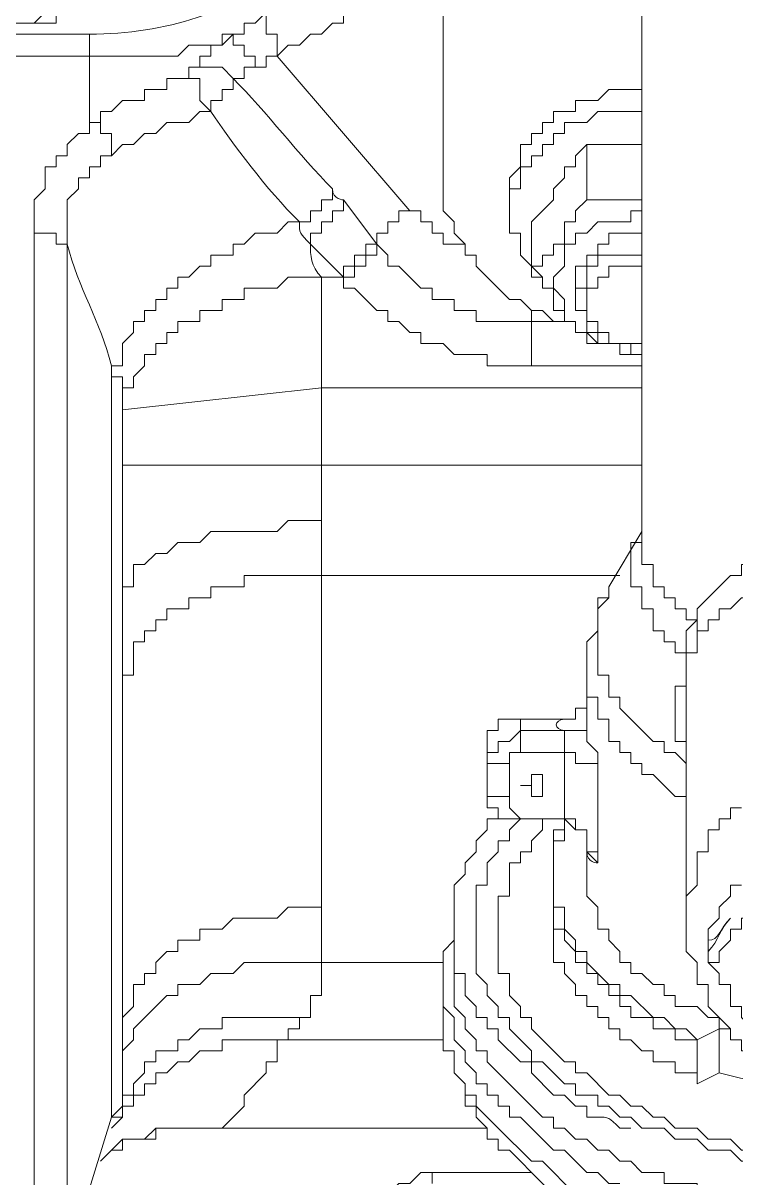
# Model space of a CAD drawing. Header units: millimetres. Extents: x 25083 to 52777, y 24772 to 45779.
# Drawn here: x 49139.48 to 49163.43, y 36195.6 to 36234.41 of the extents above; entities that cross this region are included whole.
import ezdxf

# ---------------------------------------------------------------- set-up
doc = ezdxf.new("R2010")
doc.units = ezdxf.units.MM
doc.layers.add('小车', color=7, linetype='Continuous')
doc.styles.add('标准', font='', dxfattribs={"width": 0.667})
doc.styles.get('标准').set_extended_font_data('FangSong_GB2312')
doc.dimstyles.new('标准', dxfattribs={"dimtxt": 35, "dimasz": 4, "dimexe": 2, "dimexo": 0, "dimtad": 1, "dimdec": 1, "dimzin": 9, "dimdsep": 46, "dimtxsty": '标准', "dimcen": 0, "dimdle": 6, "dimazin": 2, "dimtfac": 1, "dimtdec": 1, "dimtmove": 0, "dimatfit": 3, "dimfxl": 1, "dimtolj": 1, "dimtzin": 0, "dimarcsym": 0})

# ---------------------------------------------------------------- blocks, each defined once
blk = doc.blocks.new('zw$D2F4')
at = {"color": 7, "lineweight": 5}
for points in [[(263.665, 349.077), (263.665, 369.502)], [(270.349, 336.823), (270.349, 359.104)], [(263.665, 357.99), (263.294, 357.619), (263.294, 357.247), (262.922, 357.247), (262.922, 356.505), (262.551, 356.505), (262.551, 356.133), (261.437, 355.019), (261.065, 355.019), (261.065, 354.648), (260.694, 354.648), (260.694, 354.276), (260.323, 354.276), (260.323, 353.905), (259.951, 353.905), (259.58, 353.534), (259.209, 353.534), (258.837, 353.162), (258.466, 353.162), (258.095, 352.791)], [(251.781, 356.133), (251.781, 355.019), (251.41, 355.019), (251.41, 354.648), (251.039, 354.648), (251.039, 354.276), (250.667, 354.276), (250.667, 353.905), (249.182, 353.905), (248.811, 353.534), (247.696, 353.534)], [(251.039, 355.762), (251.039, 355.391), (250.667, 355.019), (250.667, 354.648), (249.925, 353.905), (248.439, 353.905), (248.068, 353.534), (247.696, 353.534)], [(256.609, 353.534), (256.98, 353.534), (256.98, 353.905), (257.352, 353.905), (257.723, 354.276)], [(257.723, 354.276), (257.723, 353.534), (258.095, 353.534), (258.095, 352.791)], [(251.781, 353.534), (243.983, 353.534)], [(251.781, 353.534), (251.781, 350.563)], [(256.609, 353.534), (256.238, 353.534), (256.238, 353.162), (255.124, 353.162), (254.752, 352.791), (251.781, 352.791)], [(255.495, 352.42), (255.495, 352.791), (255.866, 352.791), (255.866, 353.162), (256.238, 353.162), (256.609, 353.534)], [(256.609, 353.534), (256.609, 353.162), (256.98, 353.162), (256.98, 352.791), (257.352, 352.791), (257.352, 352.42)], [(251.781, 352.791), (245.097, 352.791)], [(257.352, 352.42), (257.723, 352.42), (257.723, 352.791), (258.095, 352.791)], [(258.095, 352.791), (262.551, 347.592)], [(255.124, 352.048), (255.124, 352.42), (255.495, 352.42)], [(255.495, 352.42), (256.238, 352.42), (256.609, 352.048)], [(257.352, 352.42), (256.98, 352.42), (256.98, 352.048), (256.609, 352.048)], [(251.781, 350.563), (252.153, 350.563), (252.153, 350.934), (252.524, 350.934), (252.895, 351.306), (253.638, 351.306), (253.638, 351.677), (254.381, 351.677), (254.381, 352.048), (255.124, 352.048)], [(255.866, 350.934), (255.495, 351.306), (255.495, 352.048), (255.124, 352.048)], [(256.609, 352.048), (256.609, 351.677), (256.238, 351.677), (256.238, 351.306), (255.866, 351.306), (255.866, 350.934)], [(270.349, 351.677), (269.235, 351.677), (268.864, 351.306), (268.121, 351.306), (268.121, 350.934), (267.378, 350.934), (267.378, 350.563), (267.007, 350.563), (267.007, 350.192), (266.636, 350.192), (266.636, 349.82), (266.264, 349.82), (266.264, 349.077), (265.893, 348.706), (265.893, 347.963)], [(255.866, 350.934), (255.495, 350.934), (255.124, 350.563), (254.381, 350.563), (254.01, 350.192), (253.638, 350.192), (253.267, 349.82), (252.895, 349.82), (252.524, 349.449)], [(270.349, 350.934), (268.864, 350.934), (268.493, 350.563), (267.75, 350.563), (267.75, 350.192), (267.378, 350.192), (267.378, 349.82), (267.007, 349.82), (267.007, 349.449), (266.636, 349.449), (266.636, 349.077), (266.264, 349.077), (266.264, 348.335), (265.893, 348.335), (265.893, 347.592)], [(249.925, 346.849), (249.925, 347.963), (250.296, 348.335), (250.296, 349.077), (250.667, 349.077), (250.667, 349.449), (251.039, 349.449), (251.039, 349.82), (251.41, 350.192), (251.781, 350.192), (251.781, 350.563)], [(251.781, 350.563), (252.153, 350.563), (252.153, 350.192), (252.524, 350.192), (252.524, 349.449)], [(268.493, 349.82), (268.121, 349.449), (268.121, 349.077), (267.75, 349.077), (267.75, 348.706), (267.378, 348.335), (267.378, 347.963), (266.636, 347.221)], [(268.493, 349.82), (268.493, 348.335)], [(270.349, 349.82), (268.493, 349.82)], [(252.524, 349.449), (252.153, 349.449), (252.153, 349.077), (251.781, 349.077), (251.781, 348.706), (251.41, 348.706), (251.41, 348.335), (251.039, 347.963), (251.039, 347.592), (251.039, 346.478)], [(268.121, 343.878), (267.378, 343.878), (267.007, 344.25), (266.636, 344.25), (266.264, 344.621), (265.893, 344.621), (264.779, 345.735), (264.779, 346.107), (264.408, 346.107), (264.408, 346.478), (264.036, 346.849), (264.036, 347.221), (263.665, 347.592), (263.665, 349.077)], [(259.951, 348.335), (259.951, 347.963), (259.58, 347.963), (259.58, 347.592), (259.209, 347.592), (259.209, 347.221), (258.837, 347.221)], [(268.493, 348.335), (268.493, 347.963), (268.121, 347.592), (268.121, 347.221), (267.75, 347.221), (267.75, 346.478), (267.378, 346.478), (267.378, 346.107), (267.007, 346.107), (267.007, 345.735), (266.636, 345.735)], [(270.349, 347.963), (268.493, 347.963), (268.493, 348.335)], [(259.209, 346.478), (259.209, 346.849), (259.58, 346.849), (259.58, 347.221), (259.951, 347.221), (259.951, 347.592), (260.323, 347.592), (260.323, 347.963)], [(260.323, 347.963), (261.437, 346.478)], [(265.893, 347.592), (265.893, 347.963)], [(262.551, 347.592), (262.179, 347.592), (262.179, 347.221), (261.808, 347.221), (261.808, 346.849), (261.437, 346.849), (261.437, 346.478)], [(262.551, 347.592), (262.922, 347.592), (262.922, 347.221), (263.294, 347.221), (263.294, 346.849), (263.665, 346.849), (263.665, 346.478), (264.408, 346.478)], [(265.893, 347.592), (265.893, 346.849), (266.264, 346.849), (266.264, 346.107), (266.636, 345.735), (266.636, 345.364), (267.007, 345.364)], [(270.349, 342.764), (269.978, 342.764), (269.978, 343.136), (268.864, 343.136), (268.493, 343.507), (268.121, 343.507), (268.121, 343.878), (267.75, 343.878), (267.75, 344.621), (267.378, 344.993), (267.378, 345.364), (267.75, 345.735), (267.75, 346.478), (268.121, 346.478), (268.121, 346.849), (268.493, 346.849), (268.864, 347.221), (269.978, 347.221), (269.978, 347.592), (270.349, 347.592)], [(252.524, 342.393), (252.895, 342.393), (252.895, 343.136), (253.267, 343.507), (253.267, 343.878), (253.638, 343.878), (253.638, 344.25), (254.01, 344.25), (254.01, 344.621), (254.381, 344.621), (254.381, 344.993), (254.752, 344.993), (254.752, 345.364), (255.124, 345.364), (255.495, 345.735), (255.866, 345.735), (255.866, 346.107), (256.609, 346.107), (256.609, 346.478), (256.98, 346.478), (257.352, 346.849), (258.095, 346.849), (258.466, 347.221), (258.837, 347.221)], [(266.636, 347.221), (266.636, 345.735)], [(249.925, 346.849), (249.925, 311.57)], [(249.925, 346.849), (250.667, 346.849), (250.667, 346.478), (251.039, 346.478)], [(251.039, 312.313), (251.039, 346.478)], [(260.323, 345.364), (259.209, 346.478)], [(261.437, 346.478), (261.437, 346.107), (261.065, 346.107), (261.065, 345.735), (260.694, 345.735), (260.694, 345.364), (260.323, 345.364)], [(261.437, 346.478), (261.065, 346.478), (261.065, 346.107), (260.694, 346.107), (260.694, 345.735), (260.323, 345.735), (260.323, 345.364)], [(261.437, 346.478), (261.808, 346.107), (261.808, 345.735), (262.179, 345.735), (262.922, 344.993), (263.294, 344.993), (263.294, 344.621), (264.036, 344.621), (264.036, 344.25), (264.779, 344.25), (264.779, 343.878), (265.15, 343.878), (265.522, 343.878), (266.636, 343.878)], [(270.349, 346.107), (268.864, 346.107), (268.864, 345.735), (268.493, 345.735), (268.493, 344.993), (268.121, 344.993), (268.121, 344.621)], [(266.636, 345.735), (267.007, 345.364), (267.007, 344.993), (267.378, 344.993), (267.378, 344.25), (267.75, 344.25), (267.75, 343.878), (268.121, 343.878), (268.121, 343.507), (268.493, 343.507), (268.493, 343.136)], [(270.349, 345.735), (269.235, 345.735), (269.235, 345.364), (268.864, 345.364), (268.864, 344.993), (268.493, 344.993), (268.493, 344.25)], [(252.895, 340.908), (252.895, 341.65), (253.267, 341.65), (253.267, 342.022), (253.638, 342.393), (253.638, 342.764), (254.01, 342.764), (254.01, 343.136), (254.381, 343.136), (254.381, 343.507), (254.752, 343.507), (254.752, 343.878), (255.495, 343.878), (255.495, 344.25), (256.238, 344.25), (256.238, 344.621), (256.98, 344.621), (256.98, 344.993), (258.095, 344.993), (258.466, 345.364), (259.58, 345.364)], [(260.323, 345.364), (259.58, 345.364)], [(259.58, 341.65), (259.58, 345.364)], [(266.636, 342.393), (265.15, 342.393), (265.15, 342.764), (264.036, 342.764), (263.665, 343.136), (262.922, 343.136), (262.922, 343.507), (262.551, 343.507), (262.179, 343.878), (261.808, 343.878), (261.808, 344.25), (261.437, 344.25), (260.694, 344.993), (260.323, 344.993), (260.323, 345.364)], [(268.121, 344.621), (268.121, 344.25), (268.493, 344.25), (268.493, 343.507), (268.864, 343.507), (268.864, 343.136), (270.349, 343.136)], [(266.636, 342.393), (266.636, 344.25)], [(268.493, 344.25), (268.493, 343.878), (268.864, 343.878), (268.864, 343.507), (269.235, 343.507), (269.235, 343.136), (270.349, 343.136)], [(266.636, 343.878), (267.75, 343.878)], [(268.493, 343.136), (269.607, 343.136), (269.607, 342.764), (270.349, 342.764)], [(252.524, 342.393), (252.524, 317.141)], [(252.895, 340.908), (252.895, 342.022), (252.524, 342.022), (252.524, 342.393)], [(266.636, 342.393), (270.349, 342.393)], [(259.58, 341.65), (252.895, 340.908)], [(259.58, 341.65), (270.349, 341.65)], [(259.58, 341.65), (259.58, 339.051)], [(252.895, 339.051), (252.895, 340.908)], [(252.895, 339.051), (259.58, 339.051)], [(270.349, 339.051), (259.58, 339.051)], [(259.58, 339.051), (259.58, 337.194)], [(252.895, 334.966), (253.267, 334.966), (253.267, 335.709), (253.638, 335.709), (254.01, 336.08), (254.381, 336.08), (254.752, 336.451), (255.124, 336.451), (255.495, 336.451), (255.866, 336.823), (258.095, 336.823), (258.466, 337.194), (259.58, 337.194)], [(259.58, 324.196), (259.58, 337.194)], [(270.349, 336.823), (269.235, 334.966)], [(270.349, 336.823), (270.349, 336.451), (269.978, 336.451), (269.978, 334.966), (270.349, 334.966), (270.349, 334.223), (270.721, 334.223), (270.721, 333.48), (271.092, 333.48), (271.092, 333.109), (271.463, 333.109), (271.463, 332.738), (271.835, 332.738)], [(270.349, 336.823), (270.349, 335.709), (270.721, 335.709), (270.721, 334.966), (271.092, 334.966), (271.092, 334.594), (271.463, 334.594), (271.463, 334.223), (271.835, 334.223), (271.835, 333.852), (272.206, 333.852)], [(277.777, 336.823), (277.034, 336.823), (277.034, 336.451), (275.548, 336.451), (275.548, 336.08), (274.434, 336.08), (274.063, 335.709), (273.692, 335.709), (273.692, 335.337), (273.32, 335.337), (272.949, 334.966), (272.206, 334.223), (272.206, 333.852)], [(252.895, 331.624), (252.895, 331.995), (253.267, 331.995), (253.267, 333.109), (253.638, 333.109), (253.638, 333.48), (254.01, 333.48), (254.01, 333.852), (254.381, 333.852), (254.381, 334.223), (254.752, 334.223), (255.124, 334.223), (255.124, 334.594), (255.866, 334.594), (255.866, 334.966), (256.98, 334.966), (256.98, 335.337), (259.58, 335.337)], [(259.58, 335.337), (269.607, 335.337)], [(272.206, 333.109), (272.206, 333.48), (272.578, 333.48), (272.578, 333.852), (272.949, 333.852), (272.949, 334.223), (273.32, 334.223), (273.692, 334.594), (274.434, 334.594), (274.434, 334.966), (274.806, 334.966), (275.92, 334.966), (275.92, 335.337), (277.777, 335.337)], [(252.895, 334.966), (252.895, 320.483)], [(269.235, 334.966), (269.235, 334.594), (268.864, 334.594), (268.864, 333.48), (268.493, 333.109), (268.493, 332.366)], [(269.235, 334.594), (268.864, 334.223), (268.864, 331.995), (269.235, 331.995), (269.235, 331.624), (269.235, 331.252), (269.607, 331.252), (269.607, 330.881), (270.721, 329.767), (271.092, 329.767), (271.092, 329.395), (271.463, 329.395), (271.835, 329.024)], [(272.206, 333.852), (271.835, 333.48)], [(272.206, 333.852), (272.206, 333.109)], [(271.835, 332.738), (271.835, 333.48)], [(272.206, 333.109), (272.206, 332.738), (271.835, 332.738)], [(271.835, 329.024), (271.835, 329.767), (271.463, 329.767), (271.463, 331.624), (271.835, 331.624), (271.835, 332.738)], [(271.835, 330.881), (271.835, 332.738)], [(268.493, 331.252), (268.493, 332.366)], [(271.835, 327.91), (271.463, 327.91), (270.721, 328.653), (270.349, 328.653), (270.349, 329.024), (269.978, 329.024), (269.978, 329.395), (269.607, 329.395), (269.607, 329.767), (269.235, 329.767), (269.235, 330.51), (268.864, 330.51), (268.864, 331.252), (268.493, 331.252), (268.493, 332.366)], [(268.493, 331.252), (268.493, 330.881), (268.121, 330.881), (268.121, 330.51), (267.75, 330.51)], [(268.493, 331.252), (268.493, 330.881), (268.121, 330.881), (268.121, 330.51), (267.75, 330.51)], [(268.493, 330.881), (268.493, 330.138), (268.121, 330.138), (267.75, 330.138)], [(268.493, 330.881), (268.493, 329.767), (268.864, 329.395), (268.864, 328.653)], [(271.835, 323.825), (271.835, 330.881)], [(265.15, 329.767), (265.15, 330.138), (265.522, 330.138), (265.522, 330.51), (265.893, 330.51), (266.264, 330.51)], [(266.264, 330.51), (265.522, 330.51), (265.522, 330.138), (265.15, 330.138), (265.15, 329.767)], [(267.75, 330.51), (266.264, 330.51)], [(266.264, 330.51), (267.75, 330.51)], [(266.264, 330.51), (266.264, 329.395)], [(265.15, 329.024), (265.15, 329.395), (265.522, 329.395), (265.522, 329.767), (265.893, 329.767), (266.264, 330.138)], [(266.264, 330.138), (267.75, 330.138)], [(267.75, 329.395), (267.75, 330.138)], [(273.692, 327.539), (273.32, 327.539), (273.32, 327.167), (272.949, 327.167), (272.949, 326.796), (272.578, 326.796), (272.578, 326.053), (272.206, 326.053), (272.206, 324.939), (271.835, 324.568), (271.835, 323.825)], [(265.15, 327.91), (265.15, 329.767)], [(265.893, 329.024), (265.893, 329.395), (266.264, 329.395)], [(267.75, 329.395), (266.264, 329.395)], [(267.75, 327.167), (267.75, 329.395)], [(268.864, 328.653), (268.864, 329.024), (268.121, 329.024), (268.121, 329.395), (267.75, 329.395)], [(265.893, 329.024), (265.15, 329.024)], [(265.893, 329.024), (265.893, 327.91)], [(271.835, 329.024), (271.835, 328.281)], [(266.636, 328.653), (266.636, 328.281), (266.264, 328.281)], [(267.007, 328.281), (267.007, 328.653), (266.636, 328.653)], [(268.864, 325.682), (268.864, 328.653)], [(266.264, 328.281), (266.636, 328.281), (266.636, 327.91)], [(266.636, 327.91), (267.007, 327.91), (267.007, 328.281)], [(265.522, 327.539), (265.522, 327.167), (265.15, 327.167), (265.15, 326.796), (264.779, 326.425), (264.779, 326.053), (264.408, 325.682), (264.408, 325.31), (264.036, 324.939), (264.036, 322.34), (264.036, 321.968), (264.408, 321.968), (264.408, 321.226), (264.779, 320.854), (264.779, 320.483), (265.15, 320.483), (265.15, 320.111), (265.522, 320.111), (265.522, 319.74), (266.264, 318.997), (266.636, 318.997), (266.636, 318.626), (267.378, 317.883), (267.75, 317.883), (268.121, 317.512), (268.493, 317.512), (268.493, 317.141), (268.864, 317.141)], [(266.264, 327.167), (265.522, 327.167), (265.522, 327.539), (265.15, 327.539), (265.15, 327.91)], [(265.15, 327.91), (265.893, 327.91)], [(266.264, 327.167), (265.893, 327.539), (265.893, 327.91)], [(266.264, 327.167), (265.893, 326.796), (265.893, 326.425), (265.522, 326.425), (265.522, 326.053), (265.15, 325.682), (265.15, 324.939), (264.779, 324.939), (264.779, 323.082), (264.779, 321.968), (265.15, 321.597), (265.15, 321.226), (265.522, 320.854), (265.522, 320.483), (265.893, 320.483), (265.893, 320.111)], [(266.264, 327.167), (267.75, 327.167)], [(266.264, 327.167), (267.75, 327.167)], [(266.264, 325.682), (266.264, 326.053), (266.636, 326.053), (266.636, 326.425), (267.007, 326.796), (267.007, 327.167), (267.378, 327.167)], [(267.75, 327.167), (267.75, 326.796), (267.378, 326.796), (267.378, 325.31)], [(267.75, 327.167), (267.75, 326.425), (267.378, 326.425), (267.378, 324.196), (267.75, 324.196), (267.75, 323.454), (268.121, 323.082), (268.121, 322.711), (268.493, 322.711), (268.493, 322.34), (269.235, 321.597), (269.607, 321.597), (269.607, 321.226), (269.978, 321.226), (270.721, 320.483), (271.092, 320.483), (271.463, 320.111), (271.835, 320.111), (272.206, 319.74)], [(267.75, 327.167), (268.121, 326.796), (268.493, 326.796), (268.493, 326.053)], [(267.75, 327.167), (268.121, 327.167), (268.121, 326.796), (268.493, 326.796), (268.493, 326.425), (268.493, 326.053), (268.864, 326.053), (268.864, 325.682)], [(268.493, 325.31), (268.493, 326.053)], [(268.493, 326.053), (268.864, 325.682)], [(272.949, 316.398), (272.578, 316.398), (272.206, 316.769), (271.463, 316.769), (271.092, 317.141), (270.721, 317.141), (270.349, 317.512), (269.978, 317.512), (269.607, 317.883), (269.235, 317.883), (268.493, 318.626), (268.121, 318.626), (268.121, 318.997), (267.75, 318.997), (266.636, 320.111), (266.636, 320.483), (266.264, 320.483), (266.264, 320.854), (265.893, 321.226), (265.893, 321.968), (265.522, 321.968), (265.522, 324.568), (265.893, 324.568), (265.893, 325.682), (266.264, 325.682)], [(267.378, 325.31), (267.378, 324.196)], [(267.378, 325.31), (267.378, 323.454), (267.75, 323.454), (267.75, 323.082), (268.121, 322.711), (268.121, 322.34), (268.493, 322.34), (268.493, 321.968), (268.864, 321.968), (268.864, 321.597), (269.235, 321.597), (269.235, 321.226), (269.607, 321.226), (269.607, 320.854), (269.978, 320.854), (269.978, 320.483), (270.721, 320.483), (270.721, 320.111), (271.463, 320.111), (271.463, 319.74), (272.206, 319.74)], [(268.493, 325.31), (268.493, 324.568), (268.864, 324.196), (268.864, 323.454), (269.235, 323.454), (269.235, 323.082), (269.607, 322.711), (269.607, 322.34), (269.978, 322.34), (269.978, 321.968), (270.349, 321.968), (270.721, 321.597), (271.092, 321.597), (271.092, 321.226), (271.463, 321.226), (271.463, 320.854), (272.206, 320.854), (272.578, 320.483), (272.949, 320.483), (272.949, 320.111)], [(273.692, 324.939), (273.32, 324.939), (273.32, 324.568), (272.949, 324.196), (272.949, 323.825), (272.578, 323.454)], [(272.578, 322.34), (272.949, 322.34), (272.949, 322.711), (273.32, 323.082), (273.32, 323.454), (273.692, 323.454), (273.692, 323.825), (274.063, 323.825), (274.063, 324.196), (274.434, 324.568)], [(259.58, 324.196), (258.466, 324.196), (258.095, 323.825), (256.609, 323.825), (256.238, 323.454), (255.495, 323.454), (255.495, 323.082), (254.752, 323.082), (254.752, 322.711), (254.381, 322.711), (254.01, 322.34), (254.01, 321.968), (253.638, 321.968), (253.638, 321.597), (253.267, 321.597), (253.267, 320.854), (252.895, 320.483)], [(259.58, 324.196), (259.58, 322.34)], [(267.378, 324.196), (267.378, 322.34), (267.75, 322.34), (267.75, 321.968), (268.121, 321.597), (268.121, 321.226), (268.493, 321.226), (268.493, 320.854), (268.864, 320.854), (268.864, 320.483), (269.235, 320.483), (269.235, 320.111)], [(271.835, 323.825), (271.835, 322.711), (272.206, 322.34), (272.206, 321.597), (272.578, 321.597), (272.578, 320.854), (273.32, 320.111), (273.32, 319.74), (273.692, 319.74), (273.692, 319.369), (274.063, 319.369), (274.806, 318.626), (275.177, 318.626)], [(264.036, 323.454), (264.036, 323.082), (263.665, 322.711), (263.665, 320.854), (264.036, 320.483), (264.036, 319.74), (264.408, 319.369), (264.408, 318.997), (264.779, 318.626), (264.779, 318.255), (265.15, 318.255), (265.15, 317.883), (265.522, 317.883), (265.522, 317.512), (265.893, 317.512), (265.893, 317.141), (266.264, 317.141), (267.378, 316.027), (267.75, 316.027), (268.493, 315.284), (268.864, 315.284), (269.235, 314.912), (269.607, 314.912)], [(264.036, 323.454), (264.036, 320.854), (264.408, 320.483), (264.408, 320.111), (264.779, 319.74), (264.779, 319.369), (265.15, 319.369), (265.15, 318.997), (265.522, 318.626), (267.007, 317.141), (267.378, 317.141), (267.378, 316.769), (267.75, 316.769), (268.121, 316.398), (268.493, 316.398), (268.864, 316.027), (269.235, 316.027), (269.607, 315.655)], [(272.578, 323.454), (272.578, 323.082)], [(272.578, 322.711), (272.578, 322.34)], [(252.895, 319.369), (253.267, 319.74), (253.267, 320.111), (254.381, 321.226), (254.752, 321.226), (254.752, 321.597), (255.124, 321.597), (255.495, 321.597), (255.866, 321.968), (256.609, 321.968), (256.98, 322.34), (259.58, 322.34)], [(259.58, 322.34), (259.58, 321.226), (259.209, 321.226), (259.209, 320.483), (258.837, 320.483)], [(263.665, 322.34), (259.58, 322.34)], [(274.434, 319.369), (274.063, 319.74), (274.063, 320.111), (273.692, 320.483), (273.692, 320.854), (273.32, 320.854), (273.32, 321.597), (272.949, 321.597), (272.949, 321.968), (272.578, 322.34)], [(263.665, 321.968), (263.665, 319.369), (264.036, 319.369), (264.036, 318.626), (264.408, 318.255), (264.408, 317.883), (264.779, 317.883), (264.779, 317.512), (265.522, 316.769), (266.636, 315.655), (267.007, 315.655), (268.121, 314.541), (268.864, 314.541), (269.235, 314.17), (269.607, 314.17), (269.978, 313.798), (270.349, 313.798), (270.721, 313.427)], [(252.524, 317.141), (252.895, 317.141), (252.895, 317.883), (253.267, 317.883), (253.267, 318.255), (253.638, 318.626), (253.638, 318.997), (254.01, 318.997), (254.01, 319.369), (254.752, 319.369), (254.752, 319.74), (255.124, 319.74), (255.495, 320.111), (255.866, 320.111), (256.238, 320.111), (256.238, 320.483), (258.837, 320.483)], [(252.895, 319.369), (252.895, 320.483)], [(258.837, 320.483), (258.837, 320.111), (258.466, 320.111), (258.466, 319.74)], [(265.893, 320.111), (266.636, 319.369), (266.636, 318.997), (267.007, 318.997), (267.75, 318.255), (268.121, 318.255), (268.121, 317.883), (268.864, 317.883), (268.864, 317.512), (269.235, 317.512), (269.607, 317.141)], [(269.235, 320.111), (269.607, 320.111), (269.607, 319.74), (269.978, 319.74), (270.349, 319.369)], [(272.949, 320.111), (272.206, 319.74)], [(273.32, 320.111), (272.949, 320.111)], [(272.949, 320.111), (272.949, 318.626)], [(252.524, 316.769), (252.895, 317.141), (252.895, 317.512), (253.267, 317.512), (253.267, 317.883), (253.638, 317.883), (253.638, 318.255), (254.01, 318.255), (254.01, 318.626), (254.381, 318.626), (254.752, 318.997), (255.124, 318.997), (255.495, 319.369), (255.866, 319.369), (256.238, 319.369), (256.238, 319.74), (258.466, 319.74)], [(258.466, 319.74), (258.095, 319.74), (258.095, 318.997), (257.723, 318.997), (257.723, 318.626), (256.98, 317.883), (256.98, 317.512), (256.238, 316.769)], [(258.466, 319.74), (263.665, 319.74)], [(272.206, 319.74), (272.206, 318.626)], [(252.524, 317.141), (252.895, 317.512), (252.895, 319.369)], [(264.036, 318.997), (264.036, 318.626), (264.408, 318.255), (264.408, 317.512), (264.779, 317.512), (264.779, 317.141), (265.15, 316.769), (265.15, 316.398), (265.522, 316.398), (265.522, 316.027), (265.893, 316.027), (267.007, 314.912), (267.378, 314.541), (267.75, 314.541), (267.75, 314.17), (268.493, 314.17), (269.235, 313.427), (269.978, 313.427)], [(272.206, 318.255), (272.206, 318.626), (271.463, 318.626), (271.463, 318.997), (270.721, 318.997), (270.721, 319.369)], [(270.721, 319.369), (270.721, 318.997), (271.463, 318.997), (271.463, 318.626), (272.206, 318.626)], [(272.206, 318.255), (272.949, 318.626)], [(272.206, 318.626), (272.206, 318.255)], [(272.949, 318.626), (274.434, 318.255)], [(252.524, 317.141), (251.039, 312.313)], [(269.607, 317.141), (269.978, 317.141), (270.349, 316.769), (271.092, 316.769), (271.463, 316.398), (272.206, 316.398), (272.578, 316.027), (273.32, 316.027), (273.692, 315.655), (275.177, 315.655), (275.548, 315.284), (278.148, 315.284)], [(252.153, 315.655), (252.895, 316.398), (253.638, 316.398), (254.01, 316.769), (256.238, 316.769)], [(252.153, 315.655), (252.524, 316.027), (252.895, 316.027), (252.895, 316.398), (254.01, 316.398), (254.01, 316.769), (255.866, 316.769), (256.238, 316.769)], [(265.15, 316.769), (256.238, 316.769)], [(265.15, 316.769), (256.238, 316.769)], [(278.148, 315.655), (275.548, 315.655), (275.177, 316.027), (273.692, 316.027), (273.32, 316.398), (272.949, 316.398)], [(269.607, 315.655), (269.978, 315.655), (270.349, 315.284), (271.092, 315.284), (271.092, 314.912), (272.206, 314.912), (272.206, 314.541), (272.949, 314.541)], [(261.437, 313.798), (261.437, 314.17), (261.808, 314.17), (261.808, 314.541), (262.179, 314.912), (262.551, 314.912), (262.922, 315.284), (263.294, 315.284)], [(266.636, 315.284), (263.294, 315.284)], [(263.294, 315.284), (263.294, 314.912)]]:
    blk.add_lwpolyline(points, dxfattribs=at)
at = {"color": 7, "lineweight": 0}
for points in [[(270.349, 346.849), (269.235, 346.849), (269.235, 346.478), (268.864, 346.478), (268.864, 346.107), (268.493, 346.107), (268.493, 345.735), (268.121, 345.735), (268.121, 344.993)], [(268.493, 344.621), (268.493, 344.993), (268.864, 344.993), (268.864, 345.364), (269.235, 345.364), (269.235, 345.735), (270.349, 345.735)], [(270.349, 343.136), (269.235, 343.136), (269.235, 343.507), (268.864, 343.507), (268.864, 343.878), (268.493, 343.878), (268.493, 344.621)]]:
    blk.add_lwpolyline(points, dxfattribs=at)
at = {"color": 7, "lineweight": 5}
for points in [[(251.781, 353.534), (254.381, 353.534), (256.609, 354.276), (258.466, 355.762)], [(255.495, 352.42), (255.495, 352.42), (255.495, 352.42), (255.495, 352.42)], [(259.951, 348.335), (258.837, 349.449), (257.723, 350.934), (256.609, 352.048)], [(270.349, 351.677), (270.349, 351.677), (270.349, 351.677), (270.349, 351.677)], [(258.837, 347.221), (257.723, 348.335), (256.609, 349.82), (255.866, 350.934)], [(270.349, 350.934), (270.349, 350.934), (270.349, 350.934), (270.349, 350.934)], [(270.349, 349.82), (270.349, 349.82), (270.349, 349.82), (270.349, 349.82)], [(260.323, 347.963), (260.323, 347.963), (259.951, 347.963), (259.951, 348.335)], [(270.349, 347.963), (270.349, 347.963), (270.349, 347.963), (270.349, 347.963)], [(270.349, 347.592), (270.349, 347.592), (270.349, 347.592), (270.349, 347.592)], [(259.209, 346.478), (258.837, 346.849), (258.837, 346.849), (258.837, 347.221)], [(252.524, 342.393), (252.153, 343.878), (251.41, 344.993), (251.039, 346.478)], [(259.58, 345.364), (259.209, 345.735), (259.209, 346.107), (259.209, 346.478)], [(261.437, 346.478), (261.437, 346.478), (261.437, 346.478), (261.437, 346.478)], [(270.349, 346.107), (270.349, 346.107), (270.349, 346.107), (270.349, 346.107)], [(270.349, 345.735), (270.349, 345.735), (270.349, 345.735), (270.349, 345.735)], [(260.323, 345.364), (260.323, 345.364), (260.323, 345.364), (260.323, 345.364)], [(270.349, 343.136), (270.349, 343.136), (270.349, 343.136), (270.349, 343.136)], [(270.349, 343.136), (270.349, 343.136), (270.349, 343.136), (270.349, 343.136)], [(270.349, 342.764), (270.349, 342.764), (270.349, 342.764), (270.349, 342.764)], [(270.349, 342.764), (270.349, 342.764), (270.349, 342.764), (270.349, 342.764)], [(252.895, 337.194), (252.895, 337.937), (252.895, 338.308), (252.895, 339.051)], [(252.895, 334.966), (252.895, 335.709), (252.895, 336.451), (252.895, 337.194)], [(270.349, 336.823), (270.349, 336.823), (270.349, 336.823), (270.349, 336.823)], [(269.235, 334.966), (269.235, 334.966), (269.235, 334.594), (269.235, 334.594)], [(268.493, 331.252), (268.493, 330.881), (268.493, 330.881), (268.493, 330.881)], [(268.493, 331.252), (268.493, 331.252), (268.493, 331.252), (268.493, 331.252)], [(267.75, 330.51), (267.378, 330.51), (267.378, 330.138), (267.75, 330.138)], [(267.75, 327.167), (267.75, 327.167), (267.75, 327.167), (267.75, 327.167)], [(267.75, 327.167), (267.75, 327.167), (267.75, 327.167), (267.75, 327.167)], [(267.75, 327.167), (267.75, 327.167), (267.75, 327.167), (267.75, 327.167)], [(268.493, 326.053), (268.493, 325.682), (268.864, 325.682), (268.864, 325.682)], [(268.493, 326.053), (268.493, 326.053), (268.493, 326.053), (268.493, 326.053)], [(264.036, 323.825), (264.036, 323.825), (264.036, 323.454), (264.036, 323.454)], [(264.036, 323.825), (264.036, 323.454), (264.036, 323.454), (264.036, 323.454)], [(273.32, 323.825), (272.949, 323.454), (272.949, 323.082), (272.578, 322.711)], [(272.578, 323.082), (272.949, 323.082), (272.949, 323.454), (273.32, 323.825)], [(272.578, 323.082), (272.578, 323.082), (272.578, 323.082), (272.578, 322.711)], [(272.578, 322.711), (272.578, 322.711), (272.578, 322.711), (272.578, 322.711)], [(270.349, 319.369), (270.349, 319.369), (270.349, 319.369), (270.721, 319.369)], [(270.721, 319.369), (270.721, 319.369), (270.721, 319.369), (270.721, 319.369)], [(272.206, 318.255), (272.206, 318.255), (272.206, 318.255), (272.206, 318.255)], [(268.864, 317.141), (269.235, 317.141), (269.235, 317.141), (269.607, 316.769)], [(269.607, 316.769), (269.607, 316.769), (269.978, 316.769), (269.978, 316.769)], [(269.607, 316.769), (269.607, 316.769), (269.607, 316.769), (269.607, 316.769)]]:
    blk.add_open_spline(points, degree=3, dxfattribs=at)
blk = doc.blocks.new('*D468')
at = {"layer": 'DEFPOINTS', "color": 0}
for p in [(36394.726, 116814.498), (36374.449, 116811.675), (36378.59, 116781.931)]:
    blk.add_point(p, dxfattribs=at)
at = {"layer": '小车', "color": 0, "lineweight": -2}
for p, q in [((36394.726, 116814.498), (36388.79, 116857.133)), ((36374.449, 116811.675), (36396.706, 116814.773)), ((36398.315, 116788.715), (36395.277, 116810.536)), ((36378.59, 116781.931), (36400.847, 116785.029))]:
    blk.add_line(p, q, dxfattribs=at)
at = {"layer": '小车', "color": 0}
for points in [[(36395.937, 116810.628), (36394.617, 116810.444), (36394.726, 116814.498)], [(36398.975, 116788.807), (36397.654, 116788.623), (36398.866, 116784.754)]]:
    blk.add_solid(points, dxfattribs=at)
at = {"layer": '小车', "color": 0, "insert": (36409.434, 116840.295), "char_height": 35, "attachment_point": 5, "rotation": 277.9254, "style": '标准'}
blk.add_mtext('\\A1;30', dxfattribs=at)
blk = doc.blocks.new('A$C1A4175F5')
at = {"layer": '小车'}
dim = blk.add_aligned_dim(p1=(410.909, 592.677), p2=(406.768, 622.421), distance=-20.472, dimstyle='标准', dxfattribs=at)
dim.commit()
dim.dimension.update_dxf_attribs({"geometry": '*D468', "text_midpoint": (441.753, 651.042), "insert": (-35967.681, -116189.253)})

msp = doc.modelspace()

# ---------------------------------------------------------------- block references
msp.add_blockref('zw$D2F4', (48889.923, 35880.503))
at = {"layer": '小车', "ltscale": 10, "xscale": -1, "rotation": 270}
msp.add_blockref('A$C1A4175F5', (48914.945, 35776.933), dxfattribs=at)

doc.saveas('drawing.dxf')
